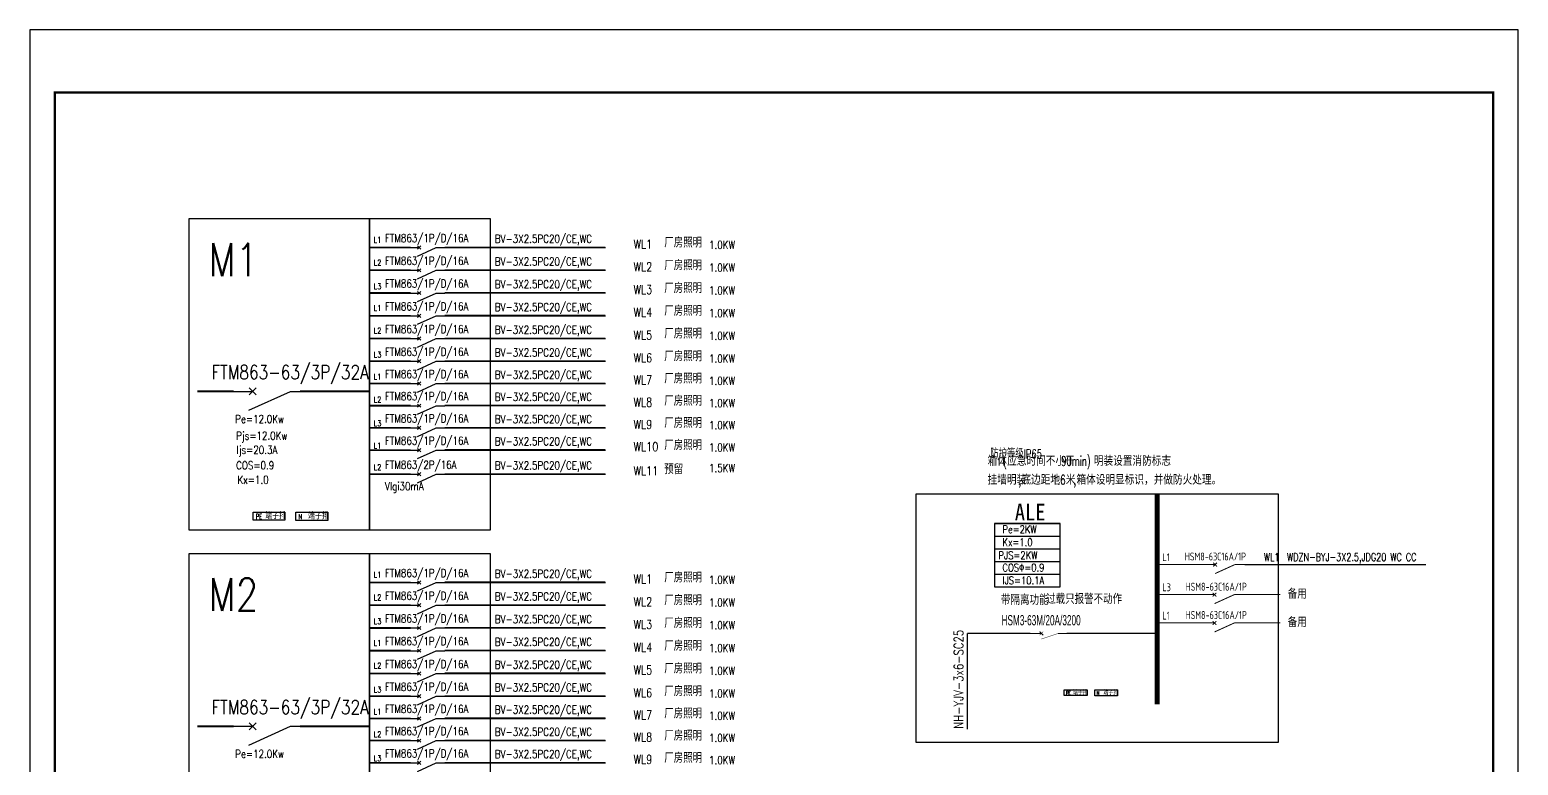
# Model space of a CAD drawing. Extents: x -496980 to 486425, y -292187 to -29437.
# Drawn here: x -302656 to -154156, y -102761 to -29437 of the extents above; entities that cross this region are included whole.
import ezdxf

# ---------------------------------------------------------------- set-up
doc = ezdxf.new("R2010")
doc.units = 0
doc.header["$LTSCALE"] = 1000
doc.header["$MEASUREMENT"] = 0
for name, color, linetype in [('BALCO', 4, 'Continuous'), ('EQUIP', 3, 'Continuous'), ('PUB_DIM', 3, 'Continuous'), ('PUB_TITLE', 4, 'Continuous'), ('SYS_DIM', 51, 'Continuous'), ('TEL_TEXT', 7, 'Continuous'), ('WIRE-照明', 4, 'Continuous'), ('XX', 7, 'Continuous'), ('照明系统层', 85, 'Continuous'), ('电', 51, 'Continuous')]:
    doc.layers.add(name, color=color, linetype=linetype)
doc.styles.add('-宋体', font='', dxfattribs={"width": 0.8})
doc.styles.add('_CBS_TXT', font='CBS_TXT.shx', dxfattribs={"width": 0.6})
doc.styles.add('_HZTXT', font='txt.shx', dxfattribs={"width": 0.8, "bigfont": 'hztxt.shx'})
doc.styles.add('_SIMPLEX', font='SIMPLEX.shx', dxfattribs={"width": 0.8})
doc.styles.add('_TEL_DIM', font='SIMPLEX', dxfattribs={"width": 0.8, "height": 3.5, "bigfont": 'HZTXT'})
doc.styles.add('_TXT', font='SIMPLEX.shx', dxfattribs={"width": 0.6})
doc.styles.add('HZ', font='rs.shx', dxfattribs={"width": 0.8, "bigfont": 'hztxt.shx'})
doc.styles.add('HZ_TXT', font='TXT.shx', dxfattribs={"bigfont": 'hztxt.shx'})
doc.styles.add('hztxt', font='SIMPLEX', dxfattribs={"width": 0.8, "height": 3.5, "bigfont": 'HZTXT'})
doc.styles.add('IDQSTYLE', font='simplex.shx', dxfattribs={"width": 0.7, "bigfont": 'hzfs1.shx'})
doc.styles.get("Standard").update_dxf_attribs({"font": 'gbenor.shx', "bigfont": 'gbcbig.shx'})
doc.styles.add('TSSD_Dimension', font='Tssdeng.shx', dxfattribs={"width": 0.7, "bigfont": 'Tssdchn.shx'})
doc.styles.get('-宋体').set_extended_font_data('SimSun')

# ---------------------------------------------------------------- blocks, each defined once
blk = doc.blocks.new('_SWITCH')
for p, q in [((-0.25, -0.2), (0, -0.75)), ((-0.047, -0.297), (0.047, -0.203)), ((-0.047, -0.203), (0.047, -0.297))]:
    blk.add_line(p, q)
for points in [[(0, 0), (0, -0.25)], [(0, -0.75), (0, -1)]]:
    blk.add_lwpolyline(points)
at = {"width": 0.8, "flags": 9}
blk.add_attdef('S', (0.25, -0.5), '', height=0.2, dxfattribs=at)
blk = doc.blocks.new('M_M7')
for p, q in [((-0.25, -0.2), (0, -0.75)), ((-0.047, -0.297), (0.047, -0.203)), ((-0.047, -0.203), (0.047, -0.297))]:
    blk.add_line(p, q)
for points in [[(0, 0), (0, -0.25)], [(0, -0.75), (0, -1)]]:
    blk.add_lwpolyline(points)
at = {"width": 0.8, "flags": 9}
blk.add_attdef('S', (0.25, -0.5), '', height=0.2, dxfattribs=at)

msp = doc.modelspace()

# ---------------------------------------------------------------- linework, layer by layer
for points in [[(-286737.5, -48261.4), (-256713.2, -48261.4), (-256713.2, -79318.7), (-286737.5, -79318.7)], [(-214236, -75696.9), (-178099.3, -75696.9), (-178099.3, -100510.3), (-214236, -100510.3)], [(-286737.5, -81654.9), (-256713.2, -81654.9), (-256713.2, -112712.2), (-286737.5, -112712.2)]]:
    msp.add_lwpolyline(points, close=True)
at = {"color": 0, "linetype": 'Continuous'}
for points, const_width in [([(-201730.2, -89621.3), (-202844.5, -89621.3)], 111.4), ([(-201550, -89801.5), (-201910.5, -89441)], 111.4), ([(-201910.5, -89801.5), (-201550, -89441)], 41.8), ([(-200058.9, -89621.3), (-201730.2, -90178.4)], 41.8), ([(-200058.9, -89621.3), (-199223.2, -89621.3)], 111.4)]:
    msp.add_lwpolyline(points, dxfattribs=dict(at, const_width=const_width))
at = {"layer": 'PUB_DIM'}
for points in [[(-280373.8, -77518.2), (-277194.7, -77518.2), (-277194.7, -78333.8), (-280373.8, -78333.8)], [(-276109.5, -77530.9), (-272930.4, -77530.9), (-272930.4, -78346.5), (-276109.5, -78346.5)], [(-199448.4, -95237.7), (-197177.6, -95237.7), (-197177.6, -95820.2), (-199448.4, -95820.2)], [(-196402.5, -95246.7), (-194131.7, -95246.7), (-194131.7, -95829.3), (-196402.5, -95829.3)]]:
    msp.add_lwpolyline(points, close=True, dxfattribs=at)
at = {"layer": 'PUB_TITLE'}
msp.add_lwpolyline([(-302656, -29436.9), (-302656, -292186.9), (-154156, -292186.9), (-154156, -29436.9)], close=True, dxfattribs=at)
at = {"layer": 'PUB_TITLE', "const_width": 250}
msp.add_lwpolyline([(-300156, -35686.9), (-300156, -289686.9), (-156656, -289686.9), (-156656, -35686.9)], close=True, dxfattribs=at)
at = {"layer": 'SYS_DIM', "color": 3}
msp.add_line((-209112.3, -99158.2), (-209112.3, -89621.3), dxfattribs=at)
at = {"layer": 'WIRE-照明', "color": 3, "linetype": 'Continuous'}
for p, q in [((-268762.2, -51146.3), (-264648.3, -51146.3)), ((-261246.3, -51137.8), (-245225.3, -51137.8)), ((-268762.2, -53414.3), (-264648.3, -53414.3)), ((-261246.3, -53405.8), (-245225.3, -53405.8)), ((-268762.2, -55682.3), (-264648.3, -55682.3)), ((-261246.3, -55673.8), (-245225.3, -55673.8)), ((-268762.2, -57950.3), (-264648.3, -57950.3)), ((-261246.3, -57941.8), (-245225.3, -57941.8)), ((-268762.2, -60218.3), (-264648.3, -60218.3)), ((-261246.3, -60209.8), (-245225.3, -60209.8)), ((-268762.2, -62486.3), (-264648.3, -62486.3)), ((-261246.3, -62477.8), (-245225.3, -62477.8)), ((-268762.2, -64700.7), (-264648.3, -64700.7)), ((-261246.3, -64692.1), (-245225.3, -64692.1)), ((-268762.2, -66915), (-264648.3, -66915)), ((-261246.3, -66906.5), (-245225.3, -66906.5)), ((-268762.2, -69129.4), (-264648.3, -69129.4)), ((-261246.3, -69120.8), (-245225.3, -69120.8)), ((-268762.2, -71343.7), (-264648.3, -71343.7)), ((-261246.3, -71335.2), (-245225.3, -71335.2)), ((-268762.2, -73745.7), (-264648.3, -73745.7)), ((-261246.3, -73737.1), (-245225.3, -73737.1)), ((-268762.2, -84539.8), (-264648.3, -84539.8)), ((-261246.3, -84531.3), (-245225.3, -84531.3)), ((-268762.2, -86807.8), (-264648.3, -86807.8)), ((-261246.3, -86799.3), (-245225.3, -86799.3)), ((-268762.2, -89075.8), (-264648.3, -89075.8)), ((-261246.3, -89067.3), (-245225.3, -89067.3)), ((-268762.2, -91343.8), (-264648.3, -91343.8)), ((-261246.3, -91335.3), (-245225.3, -91335.3)), ((-268762.2, -93611.8), (-264648.3, -93611.8)), ((-261246.3, -93603.3), (-245225.3, -93603.3)), ((-268762.2, -95879.8), (-264648.3, -95879.8)), ((-261246.3, -95871.3), (-245225.3, -95871.3)), ((-268762.2, -98094.2), (-264648.3, -98094.2)), ((-261246.3, -98085.6), (-245225.3, -98085.6)), ((-268762.2, -100308.5), (-264648.3, -100308.5)), ((-261246.3, -100300), (-245225.3, -100300)), ((-268762.2, -102522.9), (-264648.3, -102522.9)), ((-261246.3, -102514.3), (-245225.3, -102514.3))]:
    msp.add_line(p, q, dxfattribs=at)
at = {"layer": 'WIRE-照明', "color": 3, "linetype": 'Continuous', "const_width": 176.4}
for points in [[(-268762.2, -48261.4), (-268762.2, -79318.7)], [(-268762.2, -51146.3), (-264648.3, -51146.3)], [(-261246.3, -51137.8), (-245225.3, -51137.8)], [(-268762.2, -53414.3), (-264648.3, -53414.3)], [(-261246.3, -53405.8), (-245225.3, -53405.8)], [(-268762.2, -55682.3), (-264648.3, -55682.3)], [(-261246.3, -55673.8), (-245225.3, -55673.8)], [(-268762.2, -57950.3), (-264648.3, -57950.3)], [(-261246.3, -57941.8), (-245225.3, -57941.8)], [(-268762.2, -60218.3), (-264648.3, -60218.3)], [(-261246.3, -60209.8), (-245225.3, -60209.8)], [(-268762.2, -62486.3), (-264648.3, -62486.3)], [(-261246.3, -62477.8), (-245225.3, -62477.8)], [(-268762.2, -64700.7), (-264648.3, -64700.7)], [(-261246.3, -64692.1), (-245225.3, -64692.1)], [(-282309.8, -65488.6), (-285952.8, -65488.6)], [(-268762.2, -65488.6), (-275694.8, -65488.6)], [(-261246.3, -66906.5), (-245225.3, -66906.5)], [(-268762.2, -66915), (-264648.3, -66915)], [(-268762.2, -69129.4), (-264648.3, -69129.4)], [(-261246.3, -69120.8), (-245225.3, -69120.8)], [(-268762.2, -71343.7), (-264648.3, -71343.7)], [(-261246.3, -71335.2), (-245225.3, -71335.2)], [(-268762.2, -73745.7), (-264648.3, -73745.7)], [(-261246.3, -73737.1), (-245225.3, -73737.1)], [(-268762.2, -81654.9), (-268762.2, -112712.2)], [(-268762.2, -84539.8), (-264648.3, -84539.8)], [(-261246.3, -84531.3), (-245225.3, -84531.3)], [(-268762.2, -86807.8), (-264648.3, -86807.8)], [(-261246.3, -86799.3), (-245225.3, -86799.3)], [(-268762.2, -89075.8), (-264648.3, -89075.8)], [(-261246.3, -89067.3), (-245225.3, -89067.3)], [(-268762.2, -91343.8), (-264648.3, -91343.8)], [(-261246.3, -91335.3), (-245225.3, -91335.3)], [(-268762.2, -93611.8), (-264648.3, -93611.8)], [(-261246.3, -93603.3), (-245225.3, -93603.3)], [(-268762.2, -95879.8), (-264648.3, -95879.8)], [(-261246.3, -95871.3), (-245225.3, -95871.3)], [(-268762.2, -98094.2), (-264648.3, -98094.2)], [(-261246.3, -98085.6), (-245225.3, -98085.6)], [(-282309.8, -98882.1), (-285952.8, -98882.1)], [(-268762.2, -98882.1), (-275694.8, -98882.1)], [(-268762.2, -100308.5), (-264648.3, -100308.5)], [(-261246.3, -100300), (-245225.3, -100300)], [(-268762.2, -102522.9), (-264648.3, -102522.9)], [(-261246.3, -102514.3), (-245225.3, -102514.3)]]:
    msp.add_lwpolyline(points, dxfattribs=at)
at = {"layer": 'WIRE-照明', "linetype": 'Continuous'}
for points, const_width in [([(-190181.6, -82755.2), (-185383.8, -82755.2)], 96.2), ([(-185383.8, -82755.2), (-184396.6, -82755.2)], 96.2), ([(-184582.8, -82569.1), (-184396.6, -82755.2)], 96.2), ([(-184582.8, -82941.4), (-184396.6, -82755.2)], 96.2), ([(-184396.6, -82755.2), (-184210.5, -82569.1)], 96.2), ([(-184396.6, -82755.2), (-184210.5, -82941.4)], 96.2), ([(-184391.7, -83650.5), (-182422.2, -82755.2)], 96.2), ([(-182422.2, -82755.2), (-181435, -82755.2)], 96.2), ([(-181435, -82755.2), (-163355.8, -82755.2)], 134.8), ([(-190243.2, -85753.2), (-185445.4, -85753.2)], 96.2), ([(-185445.4, -85753.2), (-184458.2, -85753.2)], 96.2), ([(-184644.4, -85567.1), (-184458.2, -85753.2)], 96.2), ([(-184644.4, -85939.3), (-184458.2, -85753.2)], 96.2), ([(-184458.2, -85753.2), (-184272.1, -85567.1)], 96.2), ([(-184458.2, -85753.2), (-184272.1, -85939.3)], 96.2), ([(-184453.3, -86648.4), (-182483.8, -85753.2)], 96.2), ([(-182483.8, -85753.2), (-177903.2, -85753.2)], 96.2), ([(-190243.2, -88577.7), (-185445.4, -88577.7)], 96.2), ([(-185445.4, -88577.7), (-184458.2, -88577.7)], 96.2), ([(-184644.4, -88391.5), (-184458.2, -88577.7)], 96.2), ([(-184644.4, -88763.8), (-184458.2, -88577.7)], 96.2), ([(-184458.2, -88577.7), (-184272.1, -88391.5)], 96.2), ([(-184458.2, -88577.7), (-184272.1, -88763.8)], 96.2), ([(-184453.3, -89472.9), (-182483.8, -88577.7)], 96.2), ([(-182483.8, -88577.7), (-177903.2, -88577.7)], 96.2)]:
    msp.add_lwpolyline(points, dxfattribs=dict(at, const_width=const_width))
at = {"layer": 'XX', "color": 8}
for p, q in [((-206415.9, -78666.6), (-199844.5, -78666.6)), ((-206415.9, -79928.3), (-199844.5, -79928.3)), ((-206415.9, -81189.9), (-199844.5, -81189.9)), ((-206415.9, -82451.6), (-199844.5, -82451.6)), ((-206415.9, -83713.2), (-199844.5, -83713.2))]:
    msp.add_line(p, q, dxfattribs=at)
at = {"layer": 'XX', "color": 85}
msp.add_line((-206415.9, -84974.9), (-199844.5, -84974.9), dxfattribs=at)
msp.add_lwpolyline([(-199844.5, -84974.9), (-199844.5, -78666.6), (-206415.9, -78666.6), (-206415.9, -84974.9)], dxfattribs=at)
at = {"layer": '照明系统层', "color": 6}
msp.add_lwpolyline([(-190181.6, -75653.1, 477.6, 477.6, 0), (-190181.6, -96707.2, 201.9, 201.9, 0)], format="xyseb", dxfattribs=at)
at = {"layer": '照明系统层', "const_width": 121.1}
for points in [[(-209112.3, -89621.3), (-202844.5, -89621.3)], [(-199223.2, -89621.3), (-190181.6, -89621.3)]]:
    msp.add_lwpolyline(points, dxfattribs=at)

# ---------------------------------------------------------------- block references
at = {"layer": 'WIRE-照明', "color": 3, "linetype": 'Continuous', "rotation": 90}
for name, p, xscale, yscale, zscale in [('_SWITCH', (-264648.3, -51146.3), 3402, 3402, 3402), ('_SWITCH', (-264648.3, -53414.3), 3402, 3402, 3402), ('_SWITCH', (-264648.3, -55682.3), 3402, 3402, 3402), ('_SWITCH', (-264648.3, -57950.3), 3402, 3402, 3402), ('_SWITCH', (-264648.3, -60218.3), 3402, 3402, 3402), ('_SWITCH', (-264648.3, -62486.3), 3402, 3402, 3402), ('M_M7', (-282309.8, -65488.6), 7560, 7560, 7560), ('_SWITCH', (-264648.3, -64700.7), 3402, 3402, 3402), ('_SWITCH', (-264648.3, -66915), 3402, 3402, 3402), ('_SWITCH', (-264648.3, -69129.4), 3402, 3402, 3402), ('_SWITCH', (-264648.3, -71343.7), 3402, 3402, 3402), ('_SWITCH', (-264648.3, -73745.7), 3402, 3402, 3402), ('_SWITCH', (-264648.3, -84539.8), 3402, 3402, 3402), ('_SWITCH', (-264648.3, -86807.8), 3402, 3402, 3402), ('_SWITCH', (-264648.3, -89075.8), 3402, 3402, 3402), ('_SWITCH', (-264648.3, -91343.8), 3402, 3402, 3402), ('_SWITCH', (-264648.3, -93611.8), 3402, 3402, 3402), ('_SWITCH', (-264648.3, -95879.8), 3402, 3402, 3402), ('_SWITCH', (-264648.3, -98094.2), 3402, 3402, 3402), ('M_M7', (-282309.8, -98882.1), 7560, 7560, 7560), ('_SWITCH', (-264648.3, -100308.5), 3402, 3402, 3402), ('_SWITCH', (-264648.3, -102522.9), 3402, 3402, 3402)]:
    msp.add_blockref(name, p, dxfattribs=dict(at, xscale=xscale, yscale=yscale, zscale=zscale))

# ---------------------------------------------------------------- texts
at = {"color": 0}
for s, height, style, width, p in [('PE', 508.66, '_SIMPLEX', 0.6, (-280111.8, -78219.2)), ('端子排', 635.83, '_HZTXT', 0.8, (-279155.2, -78219.2)), ('端子排', 635.83, '_HZTXT', 0.8, (-274891, -78231.9)), ('PE', 363.33, '_SIMPLEX', 0.6, (-199261.3, -95738.3)), ('端子排', 454.16, '_HZTXT', 0.8, (-198578, -95738.3)), ('端子排', 454.16, '_HZTXT', 0.8, (-195532.1, -95747.4))]:
    msp.add_text(s, height=height, dxfattribs=dict(at, style=style, width=width)).set_placement(p)
at = {"style": '_SIMPLEX', "width": 0.6}
for height, p in [(508.7, (-275847.5, -78231.9)), (363.3, (-196215.4, -95747.4))]:
    msp.add_text('N', height=height, dxfattribs=at).set_placement(p)
at = {"layer": 'BALCO', "color": 7, "style": 'IDQSTYLE', "width": 0.7}
msp.add_text('防护等级IP65', height=882.51, dxfattribs=at).set_placement((-206829.6, -72171.1))
at = {"layer": 'EQUIP', "color": 2, "style": 'TSSD_Dimension', "width": 0.7}
for s, height, p in [('L1', 789.63, (-189646.2, -82416.6)), ('HSM8-63C16A/1P', 789.627, (-187425.3, -82348.2)), ('L3', 789.63, (-189650.2, -85414.6)), ('HSM8-63C16A/1P', 789.627, (-187345.5, -85356.6)), ('L1', 789.63, (-189650.2, -88239.1)), ('HSM8-63C16A/1P', 789.627, (-187345.5, -88181))]:
    msp.add_text(s, height=height, dxfattribs=at).set_placement(p)
at = {"layer": 'PUB_TITLE', "style": '-宋体', "width": 0.9}
msp.add_text('ALE', height=1664.32, dxfattribs=at).set_placement((-204380.3, -78351.7))
at = {"layer": 'SYS_DIM', "style": '_CBS_TXT', "width": 0.6}
msp.add_text('HSM3-63M/20A/3200', height=1023.747, dxfattribs=at).set_placement((-205708.8, -88816.6))
at = {"layer": 'SYS_DIM', "color": 3, "style": '_HZTXT', "width": 0.8}
msp.add_text('NH-YJV-3x6-SC25', height=923.014, rotation=90, dxfattribs=at).set_placement((-209526, -99130.7))
at = {"layer": 'TEL_TEXT', "style": 'hztxt'}
for s, height, width, p in [('厂房照明', 875, 0.8, (-239355.1, -51132.7, -69.6)), ('厂房照明', 875, 0.8, (-239355.1, -53400.7, -69.6)), ('厂房照明', 875, 0.8, (-239355.1, -55668.7, -69.6)), ('厂房照明', 875, 0.8, (-239355.1, -57936.7, -69.6)), ('厂房照明', 875, 0.8, (-239355.1, -60204.7, -69.6)), ('厂房照明', 875, 0.8, (-239355.1, -62472.7, -69.6)), ('厂房照明', 875, 0.8, (-239355.1, -64687, -69.6)), ('厂房照明', 875, 0.8, (-239355.1, -66901.4, -69.6)), ('厂房照明', 875, 0.8, (-239355.1, -69115.7, -69.6)), ('厂房照明', 875, 0.8, (-239355.1, -71330.1, -69.6)), ('箱体', 962.5, 0.8, (-207092.7, -72910.1)), ('(', 962.5, 0.64, (-205552.7, -72910.1)), ('应急时间不小于', 962.5, 0.8, (-205142.1, -72910.1)), ('90min)', 962.5, 0.64, (-199752.1, -72910.1)), ('明装设置消防标志', 962.5, 0.8, (-196496.1, -72910.1)), ('预留', 875, 0.8, (-239355.1, -73732.1, -69.6)), ('挂墙明装', 962.5, 0.8, (-207092.7, -74787)), ('底边距地', 962.5, 0.8, (-203719.4, -74787)), ('1.6', 962.5, 0.64, (-200639.4, -74787)), ('米', 962.5, 0.8, (-199290.1, -74787)), ('箱体设明显标识，并做防火处理。', 962.5, 0.8, (-198226.7, -74787)), (',', 962.5, 0.64, (-204012.7, -74787)), (',', 962.5, 0.64, (-198520.1, -74787)), ('厂房照明', 875, 0.8, (-239355.1, -84526.2, -69.6)), ('厂房照明', 875, 0.8, (-239355.1, -86794.2, -69.6)), ('带隔离功能', 918.75, 0.8, (-205779.8, -86764.7)), ('过载只报警不动作', 875, 0.8, (-201245, -86670.8)), ('备用', 962.5, 0.8, (-177165.1, -86161.7)), ('厂房照明', 875, 0.8, (-239355.1, -89062.2, -69.6)), ('备用', 962.5, 0.8, (-177165.1, -88986.2)), ('厂房照明', 875, 0.8, (-239355.1, -91330.2, -69.6)), ('厂房照明', 875, 0.8, (-239355.1, -93598.2, -69.6)), ('厂房照明', 875, 0.8, (-239355.1, -95866.2, -69.6)), ('厂房照明', 875, 0.8, (-239355.1, -98080.5, -69.6)), ('厂房照明', 875, 0.8, (-239355.1, -100294.9, -69.6)), ('厂房照明', 875, 0.8, (-239355.1, -102509.2, -69.6))]:
    msp.add_text(s, height=height, dxfattribs=dict(at, width=width)).set_placement(p)
at = {"layer": 'TEL_TEXT', "color": 2, "style": '_TEL_DIM', "width": 0.752941}
for s, height, p in [('WL1', 783.18, (-179528.8, -82408.2)), ('WDZN-BYJ-3X2.5,JDG20 WC CC', 783.181, (-177218.4, -82403.3))]:
    msp.add_text(s, height=height, dxfattribs=at).set_placement(p)
at = {"layer": 'WIRE-照明', "color": 3, "linetype": 'Continuous', "width": 0.8}
for s, height, style, p in [('L1', 567, '_TXT', (-268342.6, -50662)), ('FTM863/1P/D/16A', 798.525, '_TXT', (-267217.4, -50605.9)), ('BV-3X2.5PC20/CE,WC', 798.525, '_TXT', (-256251, -50674.6)), ('WL1', 882, '_TXT', (-242402.6, -51247.9)), ('1.0KW', 798.52, '_TXT', (-234890.4, -51283)), ('M1', 3265.92, 'HZ', (-284792.2, -53991.2)), ('FTM863/1P/D/16A', 798.525, '_TXT', (-267217.4, -52873.9)), ('L2', 567, '_TXT', (-268342.6, -52930)), ('BV-3X2.5PC20/CE,WC', 798.525, '_TXT', (-256251, -52942.6)), ('WL2', 882, '_TXT', (-242402.6, -53515.9)), ('1.0KW', 798.52, '_TXT', (-234890.4, -53551)), ('L3', 567, '_TXT', (-268342.6, -55305.4)), ('FTM863/1P/D/16A', 798.525, '_TXT', (-267217.4, -55141.9)), ('BV-3X2.5PC20/CE,WC', 798.525, '_TXT', (-256251, -55210.6)), ('WL3', 882, '_TXT', (-242402.6, -55783.9)), ('1.0KW', 798.52, '_TXT', (-234890.4, -55819)), ('L1', 567, '_TXT', (-268342.6, -57466)), ('FTM863/1P/D/16A', 798.525, '_TXT', (-267217.4, -57409.9)), ('BV-3X2.5PC20/CE,WC', 798.525, '_TXT', (-256251, -57478.6)), ('WL4', 882, '_TXT', (-242402.6, -58051.9)), ('1.0KW', 798.52, '_TXT', (-234890.4, -58087)), ('L2', 567, '_TXT', (-268342.6, -59734)), ('FTM863/1P/D/16A', 798.525, '_TXT', (-267217.4, -59677.9)), ('BV-3X2.5PC20/CE,WC', 798.525, '_TXT', (-256251, -59746.6)), ('WL5', 882, '_TXT', (-242402.6, -60319.9)), ('1.0KW', 798.52, '_TXT', (-234890.4, -60355)), ('L3', 567, '_TXT', (-268342.6, -62109.4)), ('FTM863/1P/D/16A', 798.525, '_TXT', (-267217.4, -61945.9)), ('BV-3X2.5PC20/CE,WC', 798.525, '_TXT', (-256251, -62014.6)), ('WL6', 882, '_TXT', (-242402.6, -62587.9)), ('1.0KW', 798.52, '_TXT', (-234890.4, -62623)), ('FTM863-63/3P/32A', 1400, 'HZ_TXT', (-284530, -64287.8)), ('L1', 567, '_TXT', (-268342.6, -64317.7)), ('FTM863/1P/D/16A', 798.525, '_TXT', (-267217.4, -64160.2)), ('BV-3X2.5PC20/CE,WC', 798.525, '_TXT', (-256251, -64229)), ('WL7', 882, '_TXT', (-242402.6, -64802.2)), ('1.0KW', 798.52, '_TXT', (-234890.4, -64837.3)), ('L2', 567, '_TXT', (-268342.6, -66585.7)), ('FTM863/1P/D/16A', 798.525, '_TXT', (-267217.4, -66374.6)), ('BV-3X2.5PC20/CE,WC', 798.525, '_TXT', (-256251, -66443.3)), ('WL8', 882, '_TXT', (-242402.6, -67016.6)), ('1.0KW', 798.52, '_TXT', (-234890.4, -67051.7)), ('Pe=12.0Kw', 798.52, '_TXT', (-282157.4, -68643.6, 0)), ('FTM863/1P/D/16A', 798.525, '_TXT', (-267217.4, -68588.9)), ('BV-3X2.5PC20/CE,WC', 798.525, '_TXT', (-256251, -68657.7)), ('Pjs=12.0Kw', 798.52, '_TXT', (-282066.4, -70306.2, 0)), ('L3', 567, '_TXT', (-268342.6, -68961.1)), ('WL9', 882, '_TXT', (-242402.6, -69230.9)), ('1.0KW', 798.52, '_TXT', (-234890.4, -69266)), ('Ijs=20.3A', 798.52, '_TXT', (-282027.1, -71718.5, 0)), ('L1', 567, '_TXT', (-268342.6, -71169.8)), ('FTM863/1P/D/16A', 798.525, '_TXT', (-267217.4, -70803.3)), ('BV-3X2.5PC20/CE,WC', 798.525, '_TXT', (-256251, -70872)), ('WL10', 882, '_TXT', (-242402.6, -71445.3)), ('1.0KW', 798.52, '_TXT', (-234890.4, -71480.4)), ('COS=0.9', 798.52, '_TXT', (-282071.8, -73259.6, 0)), ('FTM863/2P/16A', 798.525, '_TXT', (-267217.4, -73205.2)), ('BV-3X2.5PC20/CE,WC', 798.525, '_TXT', (-256251, -73274)), ('1.5KW', 798.52, '_TXT', (-234890.4, -73534.2)), ('Kx=1.0', 798.52, '_TXT', (-281940.5, -74696.9, 0)), ('L2', 567, '_TXT', (-268342.6, -73334.9)), ('WL11', 882, '_TXT', (-242402.6, -73847.2)), ('VIgi30mA', 798.52, '_TXT', (-267217.4, -75350)), ('FTM863/1P/D/16A', 798.525, '_TXT', (-267217.4, -83999.4)), ('BV-3X2.5PC20/CE,WC', 798.525, '_TXT', (-256251, -84068.1)), ('M2', 3265.92, 'HZ', (-284792.2, -87384.7)), ('L1', 567, '_TXT', (-268342.6, -84055.5)), ('WL1', 882, '_TXT', (-242402.6, -84641.4)), ('1.0KW', 798.52, '_TXT', (-234890.4, -84676.5)), ('L2', 567, '_TXT', (-268342.6, -86323.5)), ('FTM863/1P/D/16A', 798.525, '_TXT', (-267217.4, -86267.4)), ('BV-3X2.5PC20/CE,WC', 798.525, '_TXT', (-256251, -86336.1)), ('WL2', 882, '_TXT', (-242402.6, -86909.4)), ('FTM863/1P/D/16A', 798.525, '_TXT', (-267217.4, -88535.4)), ('1.0KW', 798.52, '_TXT', (-234890.4, -86944.5)), ('L3', 567, '_TXT', (-268342.6, -88698.9)), ('BV-3X2.5PC20/CE,WC', 798.525, '_TXT', (-256251, -88604.1)), ('WL3', 882, '_TXT', (-242402.6, -89177.4)), ('1.0KW', 798.52, '_TXT', (-234890.4, -89212.5)), ('L1', 567, '_TXT', (-268342.6, -90859.5)), ('FTM863/1P/D/16A', 798.525, '_TXT', (-267217.4, -90803.4)), ('BV-3X2.5PC20/CE,WC', 798.525, '_TXT', (-256251, -90872.1)), ('WL4', 882, '_TXT', (-242402.6, -91445.4)), ('1.0KW', 798.52, '_TXT', (-234890.4, -91480.5)), ('L2', 567, '_TXT', (-268342.6, -93127.5)), ('FTM863/1P/D/16A', 798.525, '_TXT', (-267217.4, -93071.4)), ('BV-3X2.5PC20/CE,WC', 798.525, '_TXT', (-256251, -93140.1)), ('WL5', 882, '_TXT', (-242402.6, -93713.4)), ('1.0KW', 798.52, '_TXT', (-234890.4, -93748.5)), ('L3', 567, '_TXT', (-268342.6, -95502.9)), ('FTM863/1P/D/16A', 798.525, '_TXT', (-267217.4, -95339.4)), ('BV-3X2.5PC20/CE,WC', 798.525, '_TXT', (-256251, -95408.1)), ('FTM863-63/3P/32A', 1400, 'HZ_TXT', (-284530, -97681.3)), ('WL6', 882, '_TXT', (-242402.6, -95981.4)), ('1.0KW', 798.52, '_TXT', (-234890.4, -96016.5)), ('L1', 567, '_TXT', (-268342.6, -97711.2)), ('FTM863/1P/D/16A', 798.525, '_TXT', (-267217.4, -97553.7)), ('BV-3X2.5PC20/CE,WC', 798.525, '_TXT', (-256251, -97622.5)), ('WL7', 882, '_TXT', (-242402.6, -98195.7)), ('1.0KW', 798.52, '_TXT', (-234890.4, -98230.8)), ('L2', 567, '_TXT', (-268342.6, -99979.2)), ('FTM863/1P/D/16A', 798.525, '_TXT', (-267217.4, -99768.1)), ('BV-3X2.5PC20/CE,WC', 798.525, '_TXT', (-256251, -99836.8)), ('WL8', 882, '_TXT', (-242402.6, -100410.1)), ('1.0KW', 798.52, '_TXT', (-234890.4, -100445.2)), ('Pe=12.0Kw', 798.52, '_TXT', (-282157.4, -102037.1, 0)), ('L3', 567, '_TXT', (-268342.6, -102354.6)), ('FTM863/1P/D/16A', 798.525, '_TXT', (-267217.4, -101982.4)), ('BV-3X2.5PC20/CE,WC', 798.525, '_TXT', (-256251, -102051.2)), ('WL9', 882, '_TXT', (-242402.6, -102624.4)), ('1.0KW', 798.52, '_TXT', (-234890.4, -102659.5))]:
    msp.add_text(s, height=height, dxfattribs=dict(at, style=style)).set_placement(p)
at = {"layer": '电', "style": '_HZTXT', "width": 0.8}
for s, p in [('Pe=2KW', (-205614.4, -79625.8)), ('Kx=1.0', (-205614.4, -80909.2)), ('PJS=2KW', (-206017.8, -82215.2)), ('COSΦ=0.9', (-205614.4, -83443.7)), ('IJS=10.1A', (-205614.4, -84725.5))]:
    msp.add_text(s, height=769.18, dxfattribs=at).set_placement(p)

doc.saveas('drawing.dxf')
